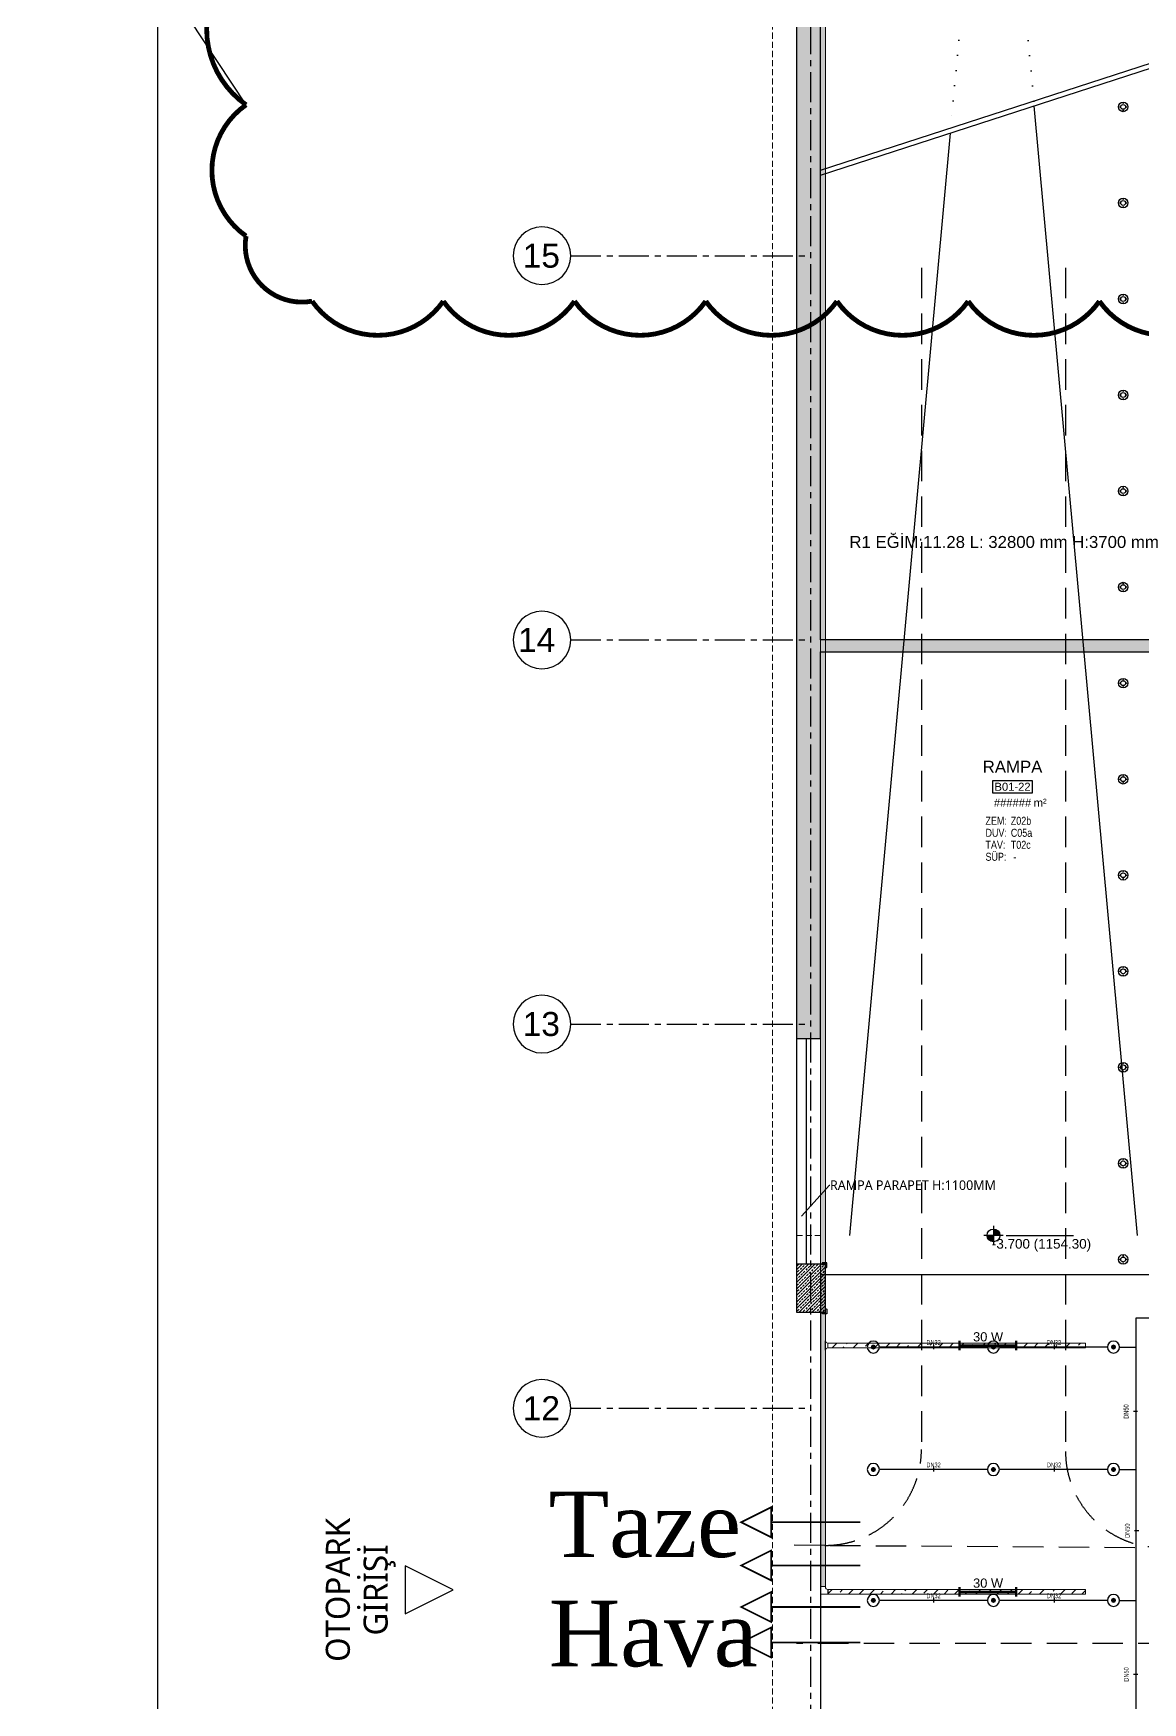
# Model space of a CAD drawing. Header units: millimetres. Extents: x -379292 to 1221486, y 92049 to 447512.
# Drawn here: x -257544 to -234450, y 170490 to 205250 of the extents above; entities that cross this region are included whole.
import ezdxf
from ezdxf import colors
from ezdxf.entities.mleader import LeaderData, LeaderLine
from ezdxf.enums import TextEntityAlignment as Align
from ezdxf.lldxf.tags import DXFTag
from ezdxf.math import Vec2, Vec3

# ---------------------------------------------------------------- set-up
doc = ezdxf.new("R2010")
doc.units = ezdxf.units.MM
for name, pattern in [('CENTER', [2, 1.25, -0.25, 0.25, -0.25]), ('DOT', [6.35, 0, -6.35]), ('HIDDEN', [9.525, 6.35, -3.175])]:
    doc.linetypes.add(name, pattern=pattern)
for name, color, linetype in [('-M-YNGN-BORUID', 7, 'Continuous'), ('-M-YNGN-BORUUZUN', 7, 'Continuous'), ('-M-YNGN-BORUYUK', 7, 'Continuous'), ('-M-YNGN-SPR-YUK', 7, 'Continuous'), ('-M-YNGN-ZON3-CAP-', 7, 'Continuous'), ('-M-YNGN-ZON3-SPR-', 7, 'Continuous'), ('05_AXIS', 211, 'CENTER'), ('05_AXIS NAME', 7, 'Continuous'), ('05_CONCRETE VIEW', 142, 'Continuous'), ('05_HATCH CONCRETE', 141, 'Continuous'), ('05_HATCH SOLID-1', 252, 'Continuous'), ('05_HATCH SOLID-2', 253, 'Continuous'), ('05_MATERIAL TEXT', 112, 'Continuous'), ('05_PLAN LEVEL', 2, 'Continuous'), ('05_ROAD', 52, 'Continuous'), ('05_ROOM M2', 161, 'Continuous'), ('05_ROOM NAME', 153, 'Continuous'), ('05_ROOM NUMBER', 152, 'Continuous'), ('05_SLOPE', 91, 'Continuous'), ('05_SYMBOL', 2, 'Continuous'), ('05_TEXT 2.5', 212, 'Continuous'), ('05_TEXT 5', 7, 'Continuous'), ('08_LAMP', 4, 'Continuous'), ('AIRONN ZONLAMA', 4, 'Continuous')]:
    doc.layers.add(name, color=color, linetype=linetype)
doc.layers.add('-M-YNGN-SPR-CAPCIZGI', color=188, linetype='Continuous', plot=False)
for name, color, linetype, lineweight in [('-M-YNGN-ZON3', 6, 'SP', 30), ('06_FORMWORK HIDDEN', 252, 'HIDDEN2', 0), ('AIRONN', 7, 'Continuous', 13), ('Aironn-Not', 7, 'Continuous', 0), ('E_CT_AYDINLATMA', 3, 'Continuous', 9)]:
    doc.layers.add(name, color=color, linetype=linetype, lineweight=lineweight)
doc.styles.add('Aironn', font='times.ttf')
doc.styles.add('CIZGI', font='tahoma.ttf', dxfattribs={"width": 0.8, "oblique": 20})
doc.styles.add('DIM', font='arial.ttf')
doc.styles.add('HCAD', font='HCAD.SHX', dxfattribs={"width": 0.8, "height": 0.2})
doc.styles.add('PIPESIZE', font='hcad.shx', dxfattribs={"width": 0.8})
doc.styles.add('SPR-NOT', font='romans.shx')
doc.styles.get("Standard").update_dxf_attribs({"font": 'segoeuil.ttf'})
doc.styles.add('YAZI-2', font='arial.ttf', dxfattribs={"height": 2})
doc.styles.add('YAZI-3', font='arial.ttf', dxfattribs={"height": 3})
doc.styles.add('YAZI-5', font='arial.ttf', dxfattribs={"height": 5})
tags = doc.linetypes.add('HIDDEN2', pattern=[0.1875, 0.125, -0.0625]).pattern_tags.tags
tags[6:7] = [DXFTag(74, 4), DXFTag(75, 0), DXFTag(340, '0'), DXFTag(46, 0.0), DXFTag(50, 0.0), DXFTag(44, 0.0), DXFTag(45, 0.0)]
tags[4:5] = [DXFTag(74, 4), DXFTag(75, 0), DXFTag(340, '0'), DXFTag(46, 0.0), DXFTag(50, 0.0), DXFTag(44, 0.0), DXFTag(45, 0.0)]
doc.linetypes.add('SP', pattern='A,2,-0.1,["SP",CIZGI,S=0.14,R=0.2,X=0,Y=-0.07],-0.255', length=2.355)
pattern_1 = [(225, (905000, -3e-07), (67.351921, -67.351921), []), (225, (904932.65, -3e-07), (67.351921, -67.351921), [47.625, -23.8125])]

# ---------------------------------------------------------------- blocks, each defined once
blk = doc.blocks.new('AWAKS ADI')
at = {"layer": '05_AXIS NAME', "color": 2}
blk.add_circle((0, 0), 6, dxfattribs=at)
at = {"layer": '05_AXIS NAME', "style": 'YAZI-5'}
blk.add_attdef('AKSADI', text='', height=5, dxfattribs=at).set_placement((0, 0), align=Align.MIDDLE_CENTER)
blk = doc.blocks.new('202_Aks')
at = {"layer": '05_AXIS', "ltscale": 500}
for p, q in [((0, -182300), (0, 5000)), ((-5000, -77500), (0, -77500)), ((-5000, -85500), (0, -85500)), ((-5000, -93500), (0, -93500)), ((-5000, -101500), (0, -101500))]:
    blk.add_line(p, q, dxfattribs=at)
at = {"layer": '05_AXIS NAME'}
ref = blk.add_blockref('AWAKS ADI', (-5600, -77500), dxfattribs=dict(at, xscale=-100, yscale=100, zscale=100))
ref.add_attrib('AKSADI', '15', dxfattribs={"height": 500, "style": 'YAZI-5'}).set_placement((-5614, -77498), align=Align.MIDDLE_CENTER)
ref = blk.add_blockref('AWAKS ADI', (-5600, -85500), dxfattribs=dict(at, xscale=-100, yscale=100, zscale=100))
ref.add_attrib('AKSADI', '14 ', dxfattribs={"height": 500, "style": 'YAZI-5'}).set_placement((-5614, -85498), align=Align.MIDDLE_CENTER)
ref = blk.add_blockref('AWAKS ADI', (-5600, -93500), dxfattribs=dict(at, xscale=-100, yscale=100, zscale=100))
ref.add_attrib('AKSADI', '13', dxfattribs={"height": 500, "style": 'YAZI-5'}).set_placement((-5614, -93498), align=Align.MIDDLE_CENTER)
ref = blk.add_blockref('AWAKS ADI', (-5600, -101500), dxfattribs=dict(at, xscale=-100, yscale=100, zscale=100))
ref.add_attrib('AKSADI', '12', dxfattribs={"height": 500, "style": 'YAZI-5'}).set_placement((-5614, -101498), align=Align.MIDDLE_CENTER)
blk = doc.blocks.new('202_OkGiris')
blk.add_lwpolyline([(-0.5, 0.2), (0.5, 0.2), (0, 1.2), (-0.5, 0.2)])
for tag, p in [('BILGI', (0, -0.4)), ('BILGI2', (0, -1.2))]:
    blk.add_attdef(tag, text='', height=0.5).set_placement(p, align=Align.MIDDLE)
blk = doc.blocks.new('PLAN KOT IKILI')
at = {"layer": '05_PLAN LEVEL'}
h = blk.add_hatch(color=2, dxfattribs=at)
h.paths.add_polyline_path([(0, 2), (0, 0), (2, 0, 0.414214)])
h.paths.add_polyline_path([(0, 0), (-2, 0, 0.414214), (0, -2)])
at = {"layer": '05_PLAN LEVEL', "color": 2}
for p, q in [((3, 0), (-3, 0)), ((0, 3), (0, -3)), ((4, 0), (25, 0))]:
    blk.add_line(p, q, dxfattribs=at)
blk.add_circle((0, 0), 2, dxfattribs=at)
at = {"layer": '05_PLAN LEVEL', "style": 'YAZI-3'}
for tag, p in [('BITMISKOT', (15, 3)), ('KABAKOT', (15, -3))]:
    blk.add_attdef(tag, text='', height=3, dxfattribs=at).set_placement(p, align=Align.MIDDLE)
blk = doc.blocks.new('başlık')
at = {"layer": '05_MATERIAL TEXT', "style": 'DIM', "width": 0.8}
for s, p in [('ZEM:', (0, 50)), ('TAV:', (0, -250)), ('DUV:', (0, -100)), ('SÜP:', (0, -400))]:
    blk.add_text(s, height=100, dxfattribs=at).set_placement(p, align=Align.MIDDLE_LEFT)
blk = doc.blocks.new('MAHAL')
at = {"layer": '05_ROOM NUMBER'}
blk.add_lwpolyline([(-5.46, -10.75), (4.54, -10.75), (4.54, -7.75), (-5.46, -7.75)], close=True, dxfattribs=at)
at = {"layer": '05_HATCH SOLID-1', "xscale": 0.02, "yscale": 0.02, "zscale": 0.02}
blk.add_blockref('başlık', (-7.21, -18.75), dxfattribs=at)
at = {"layer": '05_MATERIAL TEXT', "style": 'DIM', "width": 0.8}
for tag, p in [('ZEMİN', (-0.89, -17.75)), ('DUVAR', (-0.89, -20.75)), ('TAVAN', (-0.89, -23.75)), ('SÜPÜRGELİK', (-0.89, -26.75))]:
    blk.add_attdef(tag, text='', height=2, dxfattribs=at).set_placement(p, align=Align.MIDDLE_LEFT)
at = {"layer": '05_ROOM M2', "insert": (6.45, -13.24), "char_height": 2, "attachment_point": 5, "style": 'YAZI-2'}
blk.add_mtext_dynamic_manual_height_columns('m²', width=6.9387, gutter_width=625, heights=[0], dxfattribs=at)
at = {"layer": '05_ROOM M2', "style": 'YAZI-2'}
blk.add_attdef('MAHALM2', text='', height=2, dxfattribs=at).set_placement((-0.46, -13.25), align=Align.MIDDLE_CENTER)
at = {"layer": '05_ROOM NAME', "style": 'YAZI-3'}
for tag, p in [('INGMAHALADI', (-0.46, 0.75)), ('TURMAHALADI', (-0.46, -4.25))]:
    blk.add_attdef(tag, text='', height=3, dxfattribs=at).set_placement(p, align=Align.MIDDLE_CENTER)
at = {"layer": '05_ROOM NUMBER', "style": 'YAZI-2'}
blk.add_attdef('MAHALNO', text='', height=2, dxfattribs=at).set_placement((-0.46, -9.25), align=Align.MIDDLE_CENTER)
blk = doc.blocks.new('*U70')
at = {"linetype": 'ByBlock', "ltscale": 25}
for centre, radius in [((100, 100), 100), ((25, 100), 4), ((100, 100), 50), ((100, 175), 4), ((100, 25), 4), ((175, 100), 4), ((2100, 100), 100), ((2025, 100), 4), ((2100, 100), 50), ((2100, 175), 4), ((2100, 25), 4), ((2175, 100), 4), ((4100, 100), 100), ((4025, 100), 4), ((4100, 100), 50), ((4100, 175), 4), ((4100, 25), 4), ((4175, 100), 4), ((6100, 100), 100), ((6025, 100), 4), ((6100, 100), 50), ((6100, 175), 4), ((6100, 25), 4), ((6175, 100), 4), ((8100, 100), 100), ((8025, 100), 4), ((8100, 100), 50), ((8100, 175), 4), ((8100, 25), 4), ((8175, 100), 4), ((10100, 100), 100), ((10025, 100), 4), ((10100, 100), 50), ((10100, 175), 4), ((10100, 25), 4), ((10175, 100), 4), ((12100, 100), 100), ((12025, 100), 4), ((12100, 100), 50), ((12100, 175), 4), ((12100, 25), 4), ((12175, 100), 4), ((14100, 100), 100), ((14025, 100), 4), ((14100, 100), 50), ((14100, 175), 4), ((14100, 25), 4), ((14175, 100), 4), ((16100, 100), 100), ((16025, 100), 4), ((16100, 100), 50), ((16100, 175), 4), ((16100, 25), 4), ((16175, 100), 4), ((18100, 100), 100), ((18025, 100), 4), ((18100, 100), 50), ((18100, 175), 4), ((18100, 25), 4), ((18175, 100), 4), ((20100, 100), 100), ((20025, 100), 4), ((20100, 100), 50), ((20100, 175), 4), ((20100, 25), 4), ((20175, 100), 4), ((22100, 100), 100), ((22025, 100), 4), ((22100, 100), 50), ((22100, 175), 4), ((22100, 25), 4), ((22175, 100), 4), ((24100, 100), 100), ((24025, 100), 4), ((24100, 100), 50), ((24100, 175), 4), ((24100, 25), 4), ((24175, 100), 4)]:
    blk.add_circle(centre, radius, dxfattribs=at)
blk = doc.blocks.new('bariyer')
at = {"color": 8, "ltscale": 25}
blk.add_lwpolyline([(0, -70), (15, -70, 0.414214), (30, -55), (30, 30), (-55, 30, 0.414214), (-70, 15), (-70, 0), (0, 0)], format="xyb", close=True, dxfattribs=at)
blk = doc.blocks.new('SP-C-UP-12')
at = {"ltscale": 10}
blk.add_line((0, 0), (0, 0), dxfattribs=at)
at = {"color": 1, "linetype": 'Continuous'}
blk.add_circle((0, 0), 12.5, dxfattribs=at)
at = {"ltscale": 10}
for points in [[(-5.4, 0), (-3.8, 3.8), (-3.8, -3.8), (0, 5.4)], [(-3.8, -3.8), (0, 5.4), (0, -5.4), (3.8, 3.8)], [(0, -5.4), (3.8, 3.8), (3.8, -3.8), (5.4, 0)]]:
    blk.add_solid(points, dxfattribs=at)
at = {"layer": '-M-YNGN-SPR-YUK', "style": 'SPR-NOT', "width": 0.5, "flags": 9}
for tag, p in [('YUK', (0, 17.8)), ('CAP', (0, 14.4)), ('TIP', (0.2, 10.8))]:
    blk.add_attdef(tag, text='', height=2.5, dxfattribs=at).set_placement(p, align=Align.MIDDLE_CENTER)
blk = doc.blocks.new('SPRKL100')
at = {"layer": '-M-YNGN-SPR-CAPCIZGI'}
blk.add_line((0, 0.43), (0, -0.43), dxfattribs=at)
at = {"layer": '-M-YNGN-BORUID', "color": 0, "style": 'HCAD', "width": 0.8, "flags": 1}
blk.add_attdef('DIC', text='', height=0.4, dxfattribs=at).set_placement((0, -1.69), align=Align.CENTER)
at = {"layer": '-M-YNGN-BORUUZUN', "color": 0, "style": 'HCAD', "width": 0.7}
blk.add_attdef('BOY', text='', height=0.8, dxfattribs=at).set_placement((0, -1.08), align=Align.CENTER)
at = {"layer": '-M-YNGN-BORUYUK', "color": 6, "style": 'PIPESIZE', "width": 0.8}
blk.add_attdef('YUK', text='', height=0.5, dxfattribs=at).set_placement((0, 1.87), align=Align.CENTER)
at = {"color": 0, "style": 'PIPESIZE', "width": 0.7}
blk.add_attdef('CAP', text='', height=1, dxfattribs=at).set_placement((0, 0.45), align=Align.CENTER)
blk = doc.blocks.new('A$C69E75EAE')
at = {"layer": '-M-YNGN-ZON3', "ltscale": 500}
for p, q in [((274.7, -7817.2), (274.7, -6953.8)), ((274.7, -6953.8), (439.8, -6953.8)), ((-35.3, -7014.7), (-260.3, -7014.7)), ((214.7, -7014.7), (-10.3, -7014.7)), ((239.7, -7014.7), (274.7, -7014.7)), ((-35.3, -7269.7), (-260.3, -7269.7)), ((214.7, -7269.7), (-10.3, -7269.7)), ((239.7, -7269.7), (274.7, -7269.7)), ((-35.3, -7542.2), (-260.3, -7542.2)), ((214.7, -7542.2), (-10.3, -7542.2)), ((239.7, -7542.2), (274.7, -7542.2))]:
    blk.add_line(p, q, dxfattribs=at)
at = {"layer": '-M-YNGN-ZON3-CAP-'}
ref = blk.add_blockref('SPRKL100', (-147.4, -7014.7), dxfattribs=dict(at, xscale=10, yscale=10, zscale=10, rotation=2.199021764681674e-07))
ref.add_attrib('CAP', 'DN32', dxfattribs={"layer": '0', "color": 0, "height": 10, "rotation": 0, "style": 'PIPESIZE', "width": 0.7}).set_placement((-147.4, -7010.2), align=Align.CENTER)
ref = blk.add_blockref('SPRKL100', (103.4, -7014.7), dxfattribs=dict(at, xscale=10, yscale=10, zscale=10, rotation=2.199021764681674e-07))
ref.add_attrib('CAP', 'DN32', dxfattribs={"layer": '0', "color": 0, "height": 10, "rotation": 0, "style": 'PIPESIZE', "width": 0.7}).set_placement((103.4, -7010.2), align=Align.CENTER)
ref = blk.add_blockref('SPRKL100', (273, -7149), dxfattribs=dict(at, xscale=10, yscale=10, zscale=10, rotation=270))
ref.add_attrib('CAP', 'DN50', dxfattribs={"layer": '0', "color": 0, "height": 10, "rotation": 90, "style": 'PIPESIZE', "width": 0.7}).set_placement((258.5, -7149), align=Align.CENTER)
ref = blk.add_blockref('SPRKL100', (-147.4, -7269.7), dxfattribs=dict(at, xscale=10, yscale=10, zscale=10, rotation=2.199021764681674e-07))
ref.add_attrib('CAP', 'DN32', dxfattribs={"layer": '0', "color": 0, "height": 10, "rotation": 0, "style": 'PIPESIZE', "width": 0.7}).set_placement((-147.4, -7265.2), align=Align.CENTER)
ref = blk.add_blockref('SPRKL100', (103.4, -7269.7), dxfattribs=dict(at, xscale=10, yscale=10, zscale=10, rotation=2.199021764681674e-07))
ref.add_attrib('CAP', 'DN32', dxfattribs={"layer": '0', "color": 0, "height": 10, "rotation": 0, "style": 'PIPESIZE', "width": 0.7}).set_placement((103.4, -7265.2), align=Align.CENTER)
ref = blk.add_blockref('SPRKL100', (275.4, -7397.1), dxfattribs=dict(at, xscale=10, yscale=10, zscale=10, rotation=270))
ref.add_attrib('CAP', 'DN50', dxfattribs={"layer": '0', "color": 0, "height": 10, "rotation": 90, "style": 'PIPESIZE', "width": 0.7}).set_placement((260.9, -7397.1), align=Align.CENTER)
ref = blk.add_blockref('SPRKL100', (-147.4, -7542.2), dxfattribs=dict(at, xscale=10, yscale=10, zscale=10, rotation=2.199021764681674e-07))
ref.add_attrib('CAP', 'DN32', dxfattribs={"layer": '0', "color": 0, "height": 10, "rotation": 0, "style": 'PIPESIZE', "width": 0.7}).set_placement((-147.4, -7537.7), align=Align.CENTER)
ref = blk.add_blockref('SPRKL100', (103.4, -7542.2), dxfattribs=dict(at, xscale=10, yscale=10, zscale=10, rotation=2.199021764681674e-07))
ref.add_attrib('CAP', 'DN32', dxfattribs={"layer": '0', "color": 0, "height": 10, "rotation": 0, "style": 'PIPESIZE', "width": 0.7}).set_placement((103.4, -7537.7), align=Align.CENTER)
ref = blk.add_blockref('SPRKL100', (273.3, -7696.5), dxfattribs=dict(at, xscale=10, yscale=10, zscale=10, rotation=270))
ref.add_attrib('CAP', 'DN50', dxfattribs={"layer": '0', "color": 0, "height": 10, "rotation": 90, "style": 'PIPESIZE', "width": 0.7}).set_placement((258.8, -7696.5), align=Align.CENTER)
at = {"layer": '-M-YNGN-ZON3-SPR-', "xscale": -1}
for p in [(-272.8, -7014.7), (-22.8, -7014.7), (227.2, -7014.7), (-272.8, -7269.7), (-22.8, -7269.7), (227.2, -7269.7), (-272.8, -7542.2), (-22.8, -7542.2), (227.2, -7542.2)]:
    blk.add_blockref('SP-C-UP-12', p, dxfattribs=at)
blk = doc.blocks.new('*U711')
h = blk.add_hatch()
h.set_pattern_fill('ANSI33', color=0, scale=50, angle=1, style=0)
h.paths.add_polyline_path([(-24252, 100), (11800, 100), (11800, 0), (-24252, 0)])
at = {"color": 0}
blk.add_lwpolyline([(-24252, 100), (11800, 100), (11800, 0), (-24252, 0)], close=True, dxfattribs=at)
at = {"ltscale": 25, "flags": 1}
for tag, p in [('YUKSEKLIK', (-229, -149)), ('KALINLIK', (-229, -213))]:
    blk.add_attdef(tag, p, '', height=50, dxfattribs=at)
blk = doc.blocks.new('*U712')
h = blk.add_hatch()
h.set_pattern_fill('ANSI33', color=0, scale=50, angle=1, style=0)
h.paths.add_polyline_path([(-5643, 100), (-280, 100), (-280, 0), (-5643, 0)])
at = {"color": 0}
blk.add_lwpolyline([(-5643, 100), (-280, 100), (-280, 0), (-5643, 0)], close=True, dxfattribs=at)
at = {"ltscale": 25, "flags": 1}
for tag, p in [('YUKSEKLIK', (-229, -149)), ('KALINLIK', (-229, -213))]:
    blk.add_attdef(tag, p, '', height=50, dxfattribs=at)
blk = doc.blocks.new('*U202')
at = {"color": 0}
for p, q in [((0, 0), (0, 264)), ((0, 264), (264, 264)), ((0, 104), (100, 104)), ((100, 0), (100, 114)), ((264, 164), (150, 164)), ((160, 264), (160, 164))]:
    blk.add_line(p, q, dxfattribs=at)
blk.add_arc((150, 114), 50, 90, 180, dxfattribs=at)
blk = doc.blocks.new('*U713')
h = blk.add_hatch()
h.set_pattern_fill('ANSI33', color=0, scale=50, angle=1, style=0)
h.paths.add_polyline_path([(-5643, 100), (-280, 100), (-280, 0), (-5643, 0)])
at = {"color": 0}
blk.add_lwpolyline([(-5643, 100), (-280, 100), (-280, 0), (-5643, 0)], close=True, dxfattribs=at)
at = {"ltscale": 25, "flags": 1}
for tag, p in [('YUKSEKLIK', (-229, -149)), ('KALINLIK', (-229, -213))]:
    blk.add_attdef(tag, p, '', height=50, dxfattribs=at)
blk = doc.blocks.new('*U203')
at = {"color": 0}
for p, q in [((-164, 164), (-50, 164)), ((-50, 164), (-50, 167)), ((-50, 167), (150, 167)), ((0, 0), (0, 114)), ((100, 114), (0, 114)), ((100, 0), (100, 114)), ((150, 167), (150, 164)), ((264, 164), (150, 164))]:
    blk.add_line(p, q, dxfattribs=at)
for centre, start, end in [((-50, 114), 0, 90), ((150, 114), 90, 180)]:
    blk.add_arc(centre, 50, start, end, dxfattribs=at)
blk = doc.blocks.new('40 W SIVA ÜSTÜ ETANJ LED 50')
at = {"layer": '08_LAMP'}
for p, q in [((-625, -100), (-625, 100)), ((-605, -100), (-605, 100)), ((-605, 15), (605, 15)), ((605, -100), (605, 100)), ((625, -100), (625, 100)), ((-605, -15), (605, -15))]:
    blk.add_line(p, q, dxfattribs=at)
at = {"layer": '08_LAMP', "color": 2, "style": 'YAZI-2'}
blk.add_text('30 W', height=200, dxfattribs=at).set_placement((0, 90), align=Align.CENTER)
blk = doc.blocks.new('YÖN')
at = {"layer": 'AIRONN', "color": 3, "const_width": 5}
for points in [[(11124.9, 6973.4), (10859.6, 6973.4), (10859.6, 6928.9), (10770.6, 6973.4), (10859.6, 7017.9), (10859.6, 6973.4)], [(11124.9, 6844.9), (10859.6, 6844.9), (10859.6, 6800.4), (10770.6, 6844.9), (10859.6, 6889.4), (10859.6, 6844.9)], [(11124.9, 6721.3), (10859.6, 6721.3), (10859.6, 6676.8), (10770.6, 6721.3), (10859.6, 6765.8), (10859.6, 6721.3)], [(11124.9, 6615.8), (10859.6, 6615.8), (10859.6, 6571.3), (10770.6, 6615.8), (10859.6, 6660.3), (10859.6, 6615.8)]]:
    blk.add_lwpolyline(points, dxfattribs=at)
blk = doc.blocks.new('OtoParkBodrumKatMimari')
at = {"layer": '05_HATCH CONCRETE'}
h = blk.add_hatch(dxfattribs=at)
h.set_pattern_fill('ANSI33', color=8, scale=15, angle=180, style=0)
h.set_pattern_definition(pattern_1)
h.paths.add_polyline_path([(4700, 83500), (5200, 83500), (5200, 91550), (12350, 91550), (12350, 83500), (12850, 83500), (12850, 108100), (12350, 108100), (12350, 91800), (5200, 91800), (5200, 108100), (4700, 108100)])
h = blk.add_hatch(dxfattribs=at)
h.set_pattern_fill('ANSI33', color=8, scale=15, angle=180, style=0)
h.set_pattern_definition(pattern_1)
h.paths.add_polyline_path([(5300, 77800), (5300, 78800), (4700, 78800), (4700, 77800)])
at = {"color": 5}
for points in [[(4700, 83500), (5200, 83500), (5200, 91550), (12350, 91550), (12350, 83500), (12850, 83500), (12850, 108100), (12350, 108100), (12350, 91800), (5200, 91800), (5200, 108100), (4700, 108100)], [(5300, 77800), (5300, 78800), (4700, 78800), (4700, 77800)]]:
    blk.add_lwpolyline(points, close=True, dxfattribs=at)
at = {"layer": '05_CONCRETE VIEW', "ltscale": 25}
for p, q in [((4700, 83500), (4700, 78800)), ((4900, 83500), (4900, 78800))]:
    blk.add_line(p, q, dxfattribs=at)
at = {"layer": '05_HATCH SOLID-2', "color": 251, "ltscale": 25}
blk.add_lwpolyline([(150500, -8770), (-8600, -8770), (-8600, 187430)], dxfattribs=at)
at = {"layer": '05_SLOPE', "linetype": 'DOT', "ltscale": 50}
blk.add_lwpolyline([(9640, 103020), (8800, 112200), (7910, 102460)], dxfattribs=at)
at = {"layer": '05_SLOPE'}
for points in [[(5200, 101580), (12350, 103900)], [(5200, 101475), (12350, 103795)], [(11800, 79400), (9650, 102920)], [(7900, 102350), (5800, 79400)]]:
    blk.add_lwpolyline(points, dxfattribs=at)
at = {"layer": '05_SYMBOL', "color": 252, "linetype": 'HIDDEN', "ltscale": 100}
for points in [[(7300, 99550), (7300, 74945, -0.416168), (5287, 72945), (4605, 72950)], [(10300, 74900, 0.414214), (12300, 72900)]]:
    blk.add_lwpolyline(points, format="xyb", dxfattribs=at)
for points in [[(10300, 99550), (10300, 74900)], [(5395, 72945), (12300, 72900)], [(13400, 70900), (4700, 70900)]]:
    blk.add_lwpolyline(points, dxfattribs=at)
at = {"layer": '06_FORMWORK HIDDEN', "linetype": 'HIDDEN', "ltscale": 20}
for p, q in [((4200, 55933), (4200, 178100)), ((4700, 83500), (4700, 78800)), ((4900, 83500), (4900, 78800)), ((5200, 79400), (5200, 83500)), ((4700, 79400), (5200, 79400))]:
    blk.add_line(p, q, dxfattribs=at)
at = {"layer": '05_AXIS'}
blk.add_blockref('202_Aks', (5000, 177300), dxfattribs=at)
at = {"layer": '05_PLAN LEVEL'}
ref = blk.add_blockref('PLAN KOT IKILI', (8800, 79400), dxfattribs=dict(at, xscale=66.66666666666666, yscale=66.66666666666666, zscale=66.66666666666666))
ref.add_attrib('KABAKOT', '-3.700 (1154.30)', dxfattribs={"height": 200, "style": 'YAZI-3'}).set_placement((9800, 79200), align=Align.MIDDLE)
at = {"layer": '05_ROAD', "rotation": 90}
blk.add_blockref('*U70', (11600, 78800), dxfattribs=at)
at = {"layer": '05_ROOM NUMBER'}
ref = blk.add_blockref('MAHAL', (9235, 89514), dxfattribs=dict(at, xscale=83.33333333333333, yscale=83.33333333333333, zscale=83.33333333333333))
ref.add_attrib('TURMAHALADI', 'RAMPA', dxfattribs={"layer": '05_ROOM NAME', "height": 250, "style": 'YAZI-3'}).set_placement((9197, 89159), align=Align.MIDDLE_CENTER)
ref.add_attrib('MAHALNO', 'B01-22', dxfattribs={"height": 166.7, "style": 'YAZI-2'}).set_placement((9197, 88743), align=Align.MIDDLE_CENTER)
ref.add_attrib('MAHALM2', '######', dxfattribs={"layer": '05_ROOM M2', "height": 166.7, "style": 'YAZI-2'}).set_placement((9197, 88409), align=Align.MIDDLE_CENTER)
ref.add_attrib('ZEMİN', 'Z02b', dxfattribs={"layer": '05_MATERIAL TEXT', "height": 166.7, "style": 'DIM', "width": 0.8}).set_placement((9161, 88034), align=Align.MIDDLE_LEFT)
ref.add_attrib('DUVAR', 'C05a', dxfattribs={"layer": '05_MATERIAL TEXT', "height": 166.7, "style": 'DIM', "width": 0.8}).set_placement((9161, 87784), align=Align.MIDDLE_LEFT)
ref.add_attrib('TAVAN', 'T02c', dxfattribs={"layer": '05_MATERIAL TEXT', "height": 166.7, "style": 'DIM', "width": 0.8}).set_placement((9161, 87534), align=Align.MIDDLE_LEFT)
ref.add_attrib('SÜPÜRGELİK', ' -', dxfattribs={"layer": '05_MATERIAL TEXT', "height": 166.7, "style": 'DIM', "width": 0.8}).set_placement((9161, 87284), align=Align.MIDDLE_LEFT)
ref = blk.add_blockref('202_OkGiris', (-3651, 72018), dxfattribs=dict(at, xscale=1000, yscale=1000, zscale=1000, rotation=270))
ref.add_attrib('BILGI', 'GİRİŞİ', dxfattribs={"layer": '0', "height": 500, "rotation": 90}).set_placement((-4051, 72018), align=Align.MIDDLE)
ref.add_attrib('BILGI2', 'OTOPARK', dxfattribs={"layer": '0', "height": 500, "rotation": 90}).set_placement((-4851, 72018), align=Align.MIDDLE)
at = {"layer": '05_SYMBOL', "color": 8}
blk.add_blockref('bariyer', (5300, 78800), dxfattribs=at)
at = {"layer": '05_SYMBOL', "color": 8, "xscale": -1, "rotation": 180}
blk.add_blockref('bariyer', (5300, 77800), dxfattribs=at)
at = {"layer": '05_TEXT 2.5', "insert": (5800, 93965), "char_height": 250, "attachment_point": 1, "style": 'DIM'}
blk.add_mtext_dynamic_manual_height_columns('R1 EĞİM:11.28 L: 32800 mm H:3700 mm', width=10782.68, gutter_width=625, heights=[0], dxfattribs=at)
at = {"layer": '05_TEXT 5'}
ml = blk.add_multileader_mtext('Standard', dxfattribs=at)
ml.set_content('RAMPA PARAPET H:1100MM', color=256)
ml.set_leader_properties()
ml.build(insert=Vec2(0, 0))
ctx = ml.context
ctx.base_point, ctx.char_height, ctx.plane_origin = Vec3(5394, 80445), 200, Vec3(4801, 79800)
notes = []
notes.append((ctx, [(0, (1, 1, 0), (5386, 80445), (1, 0), 8, [(0, [(4801, 79800)], 0, [])])]))
ctx.mtext.insert, ctx.mtext.flow_direction = Vec3(5396, 80547), 5
for ctx, leaders in notes:
    for number, flags, end, landing, length, lines in leaders:
        leader = LeaderData()
        leader.index, (leader.has_last_leader_line, leader.has_dogleg_vector, leader.attachment_direction) = number, flags
        leader.last_leader_point, leader.dogleg_vector, leader.dogleg_length = Vec3(end), Vec3(landing), length
        for number, points, colour, breaks in lines:
            line = LeaderLine()
            line.index, line.vertices, line.color, line.breaks = number, Vec3.list(points), colors.encode_raw_color(colour), breaks
            leader.lines.append(line)
        ctx.leaders.append(leader)

msp = doc.modelspace()

# ---------------------------------------------------------------- block references
at = {"color": 8}
msp.add_blockref('OtoParkBodrumKatMimari', (-246354.8, 100818.8), dxfattribs=at)

# ---------------------------------------------------------------- next in the draw order: linework, layer by layer
at = {"color": 30}
msp.add_line((-253116.5, 203761.8), (-359879.5, 365395.5), dxfattribs=at)
at = {"color": 30, "const_width": 100}
msp.add_lwpolyline([(-232618, 199673.2, -0.5205671), (-235349.9, 199673.2, -0.5205671), (-238081.8, 199673.2, -0.5205671), (-240813.7, 199673.2, -0.5205671), (-243545.6, 199673.2, -0.5205671), (-246277.5, 199673.2, -0.5205671), (-249009.4, 199673.2, -0.5205671), (-251741.3, 199673.2, -0.5205671), (-253116.5, 201029.9, -0.5205671), (-253116.5, 203761.8, -0.5205671), (-253116.5, 206911.4, -0.5205671), (-250384.6, 206911.4, -0.5205671), (-247652.7, 206911.4, -0.5205671), (-244920.8, 206911.4, -0.5205671), (-242188.9, 206911.4, -0.5205671), (-239457, 206911.4, -0.5205671), (-236725.1, 206911.4, -0.5205671), (-233993.2, 206911.4, -0.5205671)], format="xyb", dxfattribs=at)
at = {"layer": 'AIRONN ZONLAMA', "color": 3, "ltscale": 25}
msp.add_lwpolyline([(-233504.6, 201649.1), (-233454.6, 179399.1), (-241154.6, 179399.1), (-241154.6, 161849.1), (-233504.6, 161849.1), (-233504.6, 157649.1), (-241354.6, 157761.1), (-180574.5, 105849.1), (-166904.6, 105899.1), (-166954.6, 208399.1), (-175954.6, 208399.1), (-175948.2, 201699.1), (-233504.6, 201699.1)], dxfattribs=at)

# ---------------------------------------------------------------- next in the draw order: block references
at = {"layer": '-M-YNGN-ZON3', "ltscale": 25, "xscale": 10, "yscale": 10, "zscale": 10}
msp.add_blockref('A$C69E75EAE', (-237328.2, 248041), dxfattribs=at)
at = {"layer": '08_LAMP', "xscale": 0.96, "yscale": 0.96, "zscale": 0.96}
for p in [(-237667.4, 177924.7), (-237667.4, 172796.1)]:
    msp.add_blockref('40 W SIVA ÜSTÜ ETANJ LED 50', p, dxfattribs=at)
at = {"layer": 'AIRONN', "color": 5, "xscale": 7, "yscale": 7, "zscale": 7}
msp.add_blockref('YÖN', (-318201.7, 125431.8), dxfattribs=at)
at = {"layer": 'E_CT_AYDINLATMA'}
for name, p, rotation in [('*U711', (-241054.8, 197159), 90), ('*U713', (-241284.6, 177975.7), 180), ('*U712', (-241284.6, 172847.1), 180)]:
    msp.add_blockref(name, p, dxfattribs=dict(at, rotation=rotation))
at = {"layer": 'E_CT_AYDINLATMA', "color": 2, "rotation": 90}
for name, p in [('*U203', (-240890.8, 177875.7)), ('*U202', (-240890.8, 172747.1))]:
    msp.add_blockref(name, p, dxfattribs=at)

# ---------------------------------------------------------------- next in the draw order: texts
at = {"layer": 'Aironn-Not', "insert": (-246815.3, 174885.5), "char_height": 1365, "attachment_point": 1, "style": 'Aironn'}
msp.add_mtext_dynamic_manual_height_columns('{\\C3;Taze \\PHava}', width=9205.219, gutter_width=125, heights=[0], dxfattribs=at)

doc.saveas('drawing.dxf')
